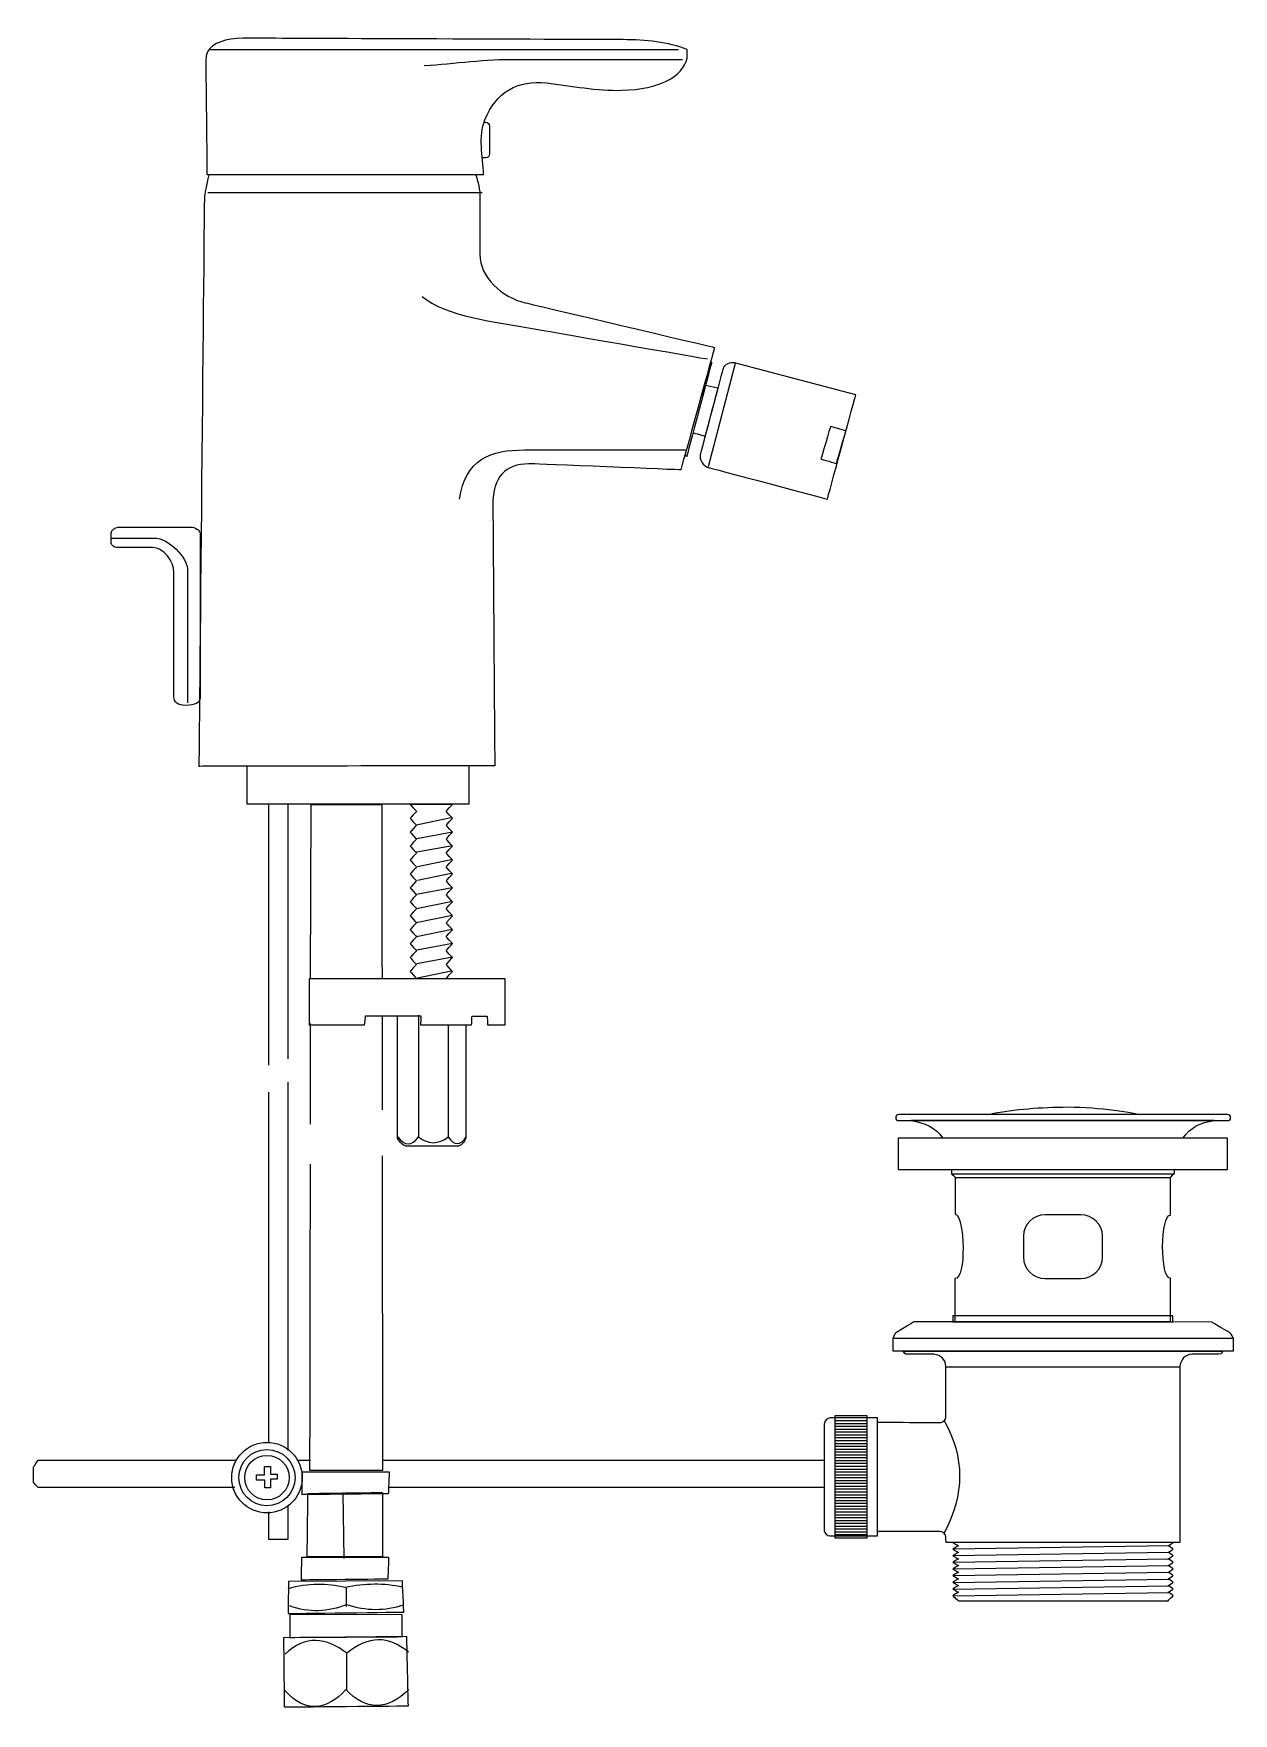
# Model space of a CAD drawing. Header units: millimetres. Extents: x -31 to 191, y -175 to 135.
import ezdxf

# ---------------------------------------------------------------- set-up
doc = ezdxf.new("R2010")
doc.units = ezdxf.units.MM
doc.layers.add('ceco.net 346', color=7, linetype='Continuous')

msp = doc.modelspace()

# ---------------------------------------------------------------- linework, layer by layer
at = {"layer": 'ceco.net 346'}
msp.add_lwpolyline([(8.7829, 0.0197), (8.7829, -6.9337), (49.7799, -6.9337), (49.7799, 0.1114)], dxfattribs=at)
for points in [[(128.9444, -74.4017), (189.703, -74.4017), (189.703, -68.5851), (128.9444, -68.5851), (128.9444, -74.4017)], [(139.0207, -102.5026), (179.5805, -102.5026), (179.5805, -101.4052), (139.0207, -101.4052), (139.0207, -102.5026)], [(117.2344, -142.3735), (123.1918, -142.3735), (123.1918, -119.8137), (117.2344, -119.8137), (117.2344, -142.3735)]]:
    msp.add_lwpolyline(points, close=True, dxfattribs=at)
for centre, major_axis, ratio in [((12.4845, -131.2451), (6.5056, 0), 0.99998463), ((12.4845, -131.2451), (5.1897, 0), 0.99998073), ((12.4845, -131.2452), (0, 4.0923), 1)]:
    msp.add_ellipse(centre, major_axis=major_axis, ratio=ratio, dxfattribs=at)
for points, knots in [([(52.4439, 109.2289), (52.4439, 109.2289), (1.4178, 109.2289), (1.4178, 109.2289), (1.4178, 109.2289), (1.4178, 109.2289), (1.1901, 130.2124), (1.1901, 130.2124), (1.1901, 130.2124), (1.1364, 135.2027), (8.9533, 134.3408), (15.31, 134.3185), (15.31, 134.3185), (15.31, 134.3185), (78.1786, 134.09), (78.1786, 134.09), (78.1786, 134.09), (82.3572, 134.0753), (86.4543, 133.636), (90.0211, 132.2651), (90.0211, 132.2651), (90.0211, 132.2651), (90.0211, 130.6686), (90.0211, 130.6686), (90.0211, 130.6686), (89.0339, 127.1709), (85.0218, 124.9456), (77.9509, 124.7387), (77.9509, 124.7387), (73.3205, 124.6034), (68.7124, 125.5556), (64.0587, 126.107), (64.0587, 126.107), (58.7624, 126.7347), (54.7235, 124.3783), (52.6716, 119.2646), (52.6716, 119.2646), (51.454, 116.2303), (52.292, 112.574), (52.4439, 109.2289)], [0, 0, 0, 0, 0.1, 0.1, 0.1, 0.10000001, 0.2, 0.2, 0.2, 0.20000001, 0.3, 0.3, 0.3, 0.30000001, 0.4, 0.4, 0.4, 0.40000001, 0.5, 0.5, 0.5, 0.50000001, 0.6, 0.6, 0.6, 0.60000001, 0.7, 0.7, 0.7, 0.70000001, 0.8, 0.8, 0.8, 0.80000001, 0.9, 0.9, 0.9, 0.90000001, 1, 1, 1, 1]), ([(41.5119, 129.3003), (47.1295, 129.6802), (52.9749, 130.5164), (58.3651, 130.4405), (58.3651, 130.4405), (58.3651, 130.4405), (89.1109, 130.4405), (89.1109, 130.4405)], [0, 0, 0, 0, 0.5, 0.5, 0.5, 0.50000001, 1, 1, 1, 1]), ([(52.5179, 118.8336), (52.5179, 118.8336), (52.8604, 118.8336), (52.8604, 118.8336), (52.8604, 118.8336), (53.2464, 118.8336), (53.5618, 118.5183), (53.5618, 118.1323), (53.5618, 118.1323), (53.5618, 118.1323), (53.5618, 112.9804), (53.5618, 112.9804), (53.5618, 112.9804), (53.5618, 112.5944), (53.2464, 112.279), (52.8604, 112.279), (52.8604, 112.279), (52.8604, 112.279), (52.2498, 112.279), (52.2498, 112.279)], [0, 0, 0, 0, 0.2, 0.2, 0.2, 0.20000001, 0.4, 0.4, 0.4, 0.40000001, 0.6, 0.6, 0.6, 0.60000001, 0.8, 0.8, 0.8, 0.80000001, 1, 1, 1, 1]), ([(50.9381, 109.2968), (51.4196, 107.9001), (51.8298, 106.3146), (51.7606, 105.006), (51.7606, 105.006), (51.7606, 105.006), (51.7606, 94.4778), (51.7606, 94.4778), (51.7606, 94.4778), (51.7606, 90.2092), (55.8128, 86.5548), (60.1266, 85.5381), (60.1266, 85.5381), (60.1266, 85.5381), (95.0462, 77.3051), (95.0462, 77.3051), (95.0462, 77.3051), (95.0462, 77.3051), (88.8382, 54.696), (88.8382, 54.696), (88.8382, 54.696), (88.8382, 54.696), (61.5667, 55.809), (61.5667, 55.809), (61.5667, 55.809), (57.0754, 55.9922), (54.5075, 54.0902), (54.1589, 49.1943), (54.1589, 49.1943), (54.1589, 49.1943), (54.5102, 0.122), (54.5102, 0.122), (54.5102, 0.122), (54.5102, 0.122), (0, 0), (0, 0), (0, 0), (0, 0), (0.9986, 104.8077), (0.9986, 104.8077), (0.9986, 104.8077), (1.093, 105.7035), (1.3306, 107.2264), (1.8359, 109.1129)], [0, 0, 0, 0, 0.09090909, 0.09090909, 0.09090909, 0.0909091, 0.18181818, 0.18181818, 0.18181818, 0.18181819, 0.27272727, 0.27272727, 0.27272727, 0.27272728, 0.36363636, 0.36363636, 0.36363636, 0.36363637, 0.45454545, 0.45454545, 0.45454545, 0.45454546, 0.54545455, 0.54545455, 0.54545455, 0.54545456, 0.63636364, 0.63636364, 0.63636364, 0.63636365, 0.72727273, 0.72727273, 0.72727273, 0.72727274, 0.81818182, 0.81818182, 0.81818182, 0.81818183, 0.90909091, 0.90909091, 0.90909091, 0.90909092, 1, 1, 1, 1]), ([(41.1335, 86.7119), (45.7076, 82.9321), (54.3175, 82.0355), (61.7812, 80.7344), (61.7812, 80.7344), (61.7812, 80.7344), (93.7235, 75.1651), (93.7235, 75.1651)], [0, 0, 0, 0, 0.5, 0.5, 0.5, 0.50000001, 1, 1, 1, 1]), ([(94.311, 74.6275), (94.3913, 74.5961), (94.5117, 74.549), (94.5117, 74.549), (94.5117, 74.549), (94.5117, 74.549), (89.9047, 57.095), (89.9047, 57.095), (89.9047, 57.095), (89.9047, 57.095), (89.6911, 57.3501), (89.5976, 57.4617)], [0.111137107, 0.111137107, 0.111137107, 0.111137107, 0.333333333, 0.333333333, 0.333333333, 0.333333343, 0.666666667, 0.666666667, 0.666666667, 0.666666677, 0.927082933, 0.927082933, 0.927082933, 0.927082933]), ([(98.7517, 74.435), (98.7517, 74.435), (121.0867, 68.523), (121.0867, 68.523), (121.0867, 68.523), (121.0867, 68.523), (115.8667, 49.322), (115.8667, 49.322), (115.8667, 49.322), (115.8667, 49.322), (93.8747, 55.157), (93.8747, 55.157), (93.8747, 55.157), (92.9717, 55.397), (92.1807, 56.652), (92.4197, 57.556), (92.4197, 57.556), (92.4197, 57.556), (96.6127, 73.407), (96.6127, 73.407), (96.6127, 73.407), (96.8147, 74.172), (97.9877, 74.636), (98.7517, 74.435)], [0, 0, 0, 0, 0.16666667, 0.16666667, 0.16666667, 0.16666668, 0.33333333, 0.33333333, 0.33333333, 0.33333334, 0.5, 0.5, 0.5, 0.50000001, 0.66666667, 0.66666667, 0.66666667, 0.66666668, 0.83333333, 0.83333333, 0.83333333, 0.83333334, 1, 1, 1, 1]), ([(92.882, 68.3748), (93.1954, 69.5077), (93.3969, 70.3256), (93.3969, 70.3256), (93.3969, 70.3256), (95.6679, 69.8354), (95.6679, 69.8354), (95.6679, 69.8354), (95.6679, 69.8354), (93.3077, 60.885), (93.3077, 60.885), (93.3077, 60.885), (93.3077, 60.885), (91.4796, 61.3942), (91.0696, 61.5085)], [0.923913704, 0.923913704, 0.923913704, 0.923913704, 1, 1, 1, 1.25, 1.25, 1.25, 1.25000001, 1.5, 1.5, 1.5, 1.50000001, 1.721966985, 1.721966985, 1.721966985, 1.721966985]), ([(116.4237, 62.705), (116.4237, 62.705), (119.2877, 61.897), (119.2877, 61.897), (119.2877, 61.897), (119.2877, 61.897), (117.5477, 55.849), (117.5477, 55.849), (117.5477, 55.849), (117.5477, 55.849), (114.6817, 56.719), (114.6817, 56.719), (114.6817, 56.719), (114.6817, 56.719), (116.4237, 62.705), (116.4237, 62.705)], [0, 0, 0, 0, 0.25, 0.25, 0.25, 0.25000001, 0.5, 0.5, 0.5, 0.50000001, 0.75, 0.75, 0.75, 0.75000001, 1, 1, 1, 1]), ([(47.9733, 49.274), (49.1811, 56.7918), (53.8103, 58.3878), (59.9899, 58.3878), (59.9899, 58.3878), (59.9899, 58.3878), (89.6975, 58.3878), (89.6975, 58.3878)], [0, 0, 0, 0, 0.5, 0.5, 0.5, 0.50000001, 1, 1, 1, 1]), ([(0.1658, 12.658), (0.1658, 12.658), (0.1658, 42.9228), (0.1658, 42.9228), (0.1658, 42.9228), (0.1658, 43.6211), (-0.8488, 44.1306), (-1.5464, 44.1306), (-1.5464, 44.1306), (-1.5464, 44.1306), (-14.9431, 44.1306), (-14.9431, 44.1306), (-14.9431, 44.1306), (-15.5147, 44.1306), (-16.2522, 43.5924), (-16.2522, 43.0207), (-16.2522, 43.0207), (-16.2522, 43.0207), (-16.2522, 41.2025), (-16.2522, 41.2025), (-16.2522, 41.2025), (-16.2522, 40.7733), (-15.6744, 40.3982), (-15.2449, 40.3982), (-15.2449, 40.3982), (-15.2449, 40.3982), (-8.5972, 40.3982), (-8.5972, 40.3982), (-8.5972, 40.3982), (-6.5707, 40.3982), (-4.669, 37.7838), (-4.669, 35.7578), (-4.669, 35.7578), (-4.669, 35.7578), (-4.669, 12.8593), (-4.669, 12.8593), (-4.669, 12.8593), (-4.669, 11.9463), (-4.0595, 11.1747), (-2.453, 11.2457), (-2.453, 11.2457), (-0.8464, 11.3166), (0.1658, 11.6664), (0.1658, 12.658)], [0, 0, 0, 0, 0.09090909, 0.09090909, 0.09090909, 0.0909091, 0.18181818, 0.18181818, 0.18181818, 0.18181819, 0.27272727, 0.27272727, 0.27272727, 0.27272728, 0.36363636, 0.36363636, 0.36363636, 0.36363637, 0.45454545, 0.45454545, 0.45454545, 0.45454546, 0.54545455, 0.54545455, 0.54545455, 0.54545456, 0.63636364, 0.63636364, 0.63636364, 0.63636365, 0.72727273, 0.72727273, 0.72727273, 0.72727274, 0.81818182, 0.81818182, 0.81818182, 0.81818183, 0.90909091, 0.90909091, 0.90909091, 0.90909092, 1, 1, 1, 1]), ([(-16.2522, 42.1131), (-16.2522, 42.1131), (-8.2944, 42.1131), (-8.2944, 42.1131), (-8.2944, 42.1131), (-5.7282, 42.1131), (-2.1508, 38.6259), (-2.1508, 36.0607), (-2.1508, 36.0607), (-2.1508, 36.0607), (-2.1508, 11.745), (-2.1508, 11.745)], [0, 0, 0, 0, 0.33333333, 0.33333333, 0.33333333, 0.33333334, 0.66666667, 0.66666667, 0.66666667, 0.66666668, 1, 1, 1, 1]), ([(20.5429, -39.066), (20.5429, -39.066), (20.6127, -7.0142), (20.6127, -7.0142), (20.6127, -7.0142), (20.6127, -7.0142), (33.6712, -7.0573), (33.6712, -7.0573), (33.6712, -7.0573), (33.6712, -7.0573), (33.7098, -39.2704), (33.7098, -39.2704)], [0, 0, 0, 0, 0.33333333, 0.33333333, 0.33333333, 0.33333334, 0.66666667, 0.66666667, 0.66666667, 0.66666668, 1, 1, 1, 1]), ([(46.6917, -27.5691), (46.6917, -27.5691), (45.5207, -28.8654), (45.5207, -28.8654), (45.5207, -28.8654), (45.5207, -28.8654), (46.6917, -30.1497), (46.6917, -30.1497), (46.6917, -30.1497), (46.6917, -30.1497), (45.5207, -31.433), (45.5207, -31.433), (45.5207, -31.433), (45.5207, -31.433), (46.6917, -32.7173), (46.6917, -32.7173), (46.6917, -32.7173), (46.6917, -32.7173), (45.5207, -34.0006), (45.5207, -34.0006), (45.5207, -34.0006), (45.5207, -34.0006), (46.6917, -35.2849), (46.6917, -35.2849), (46.6917, -35.2849), (46.6917, -35.2849), (45.5207, -36.5682), (45.5207, -36.5682), (45.5207, -36.5682), (45.5207, -36.5682), (46.6917, -37.8525), (46.6917, -37.8525), (46.6917, -37.8525), (46.6917, -37.8525), (45.5207, -39.1358), (45.5207, -39.1358), (45.5207, -39.1358), (45.5207, -39.1358), (40.0567, -39.1358), (40.0567, -39.1358), (40.0567, -39.1358), (40.0567, -39.1358), (38.8857, -37.8525), (38.8857, -37.8525), (38.8857, -37.8525), (38.8857, -37.8525), (40.0567, -36.5682), (40.0567, -36.5682), (40.0567, -36.5682), (40.0567, -36.5682), (38.8857, -35.2849), (38.8857, -35.2849), (38.8857, -35.2849), (38.8857, -35.2849), (40.0567, -34.0006), (40.0567, -34.0006), (40.0567, -34.0006), (40.0567, -34.0006), (38.8857, -32.7173), (38.8857, -32.7173), (38.8857, -32.7173), (38.8857, -32.7173), (40.0567, -31.433), (40.0567, -31.433), (40.0567, -31.433), (40.0567, -31.433), (38.8857, -30.1497), (38.8857, -30.1497), (38.8857, -30.1497), (38.8857, -30.1497), (40.0567, -28.8654), (40.0567, -28.8654), (40.0567, -28.8654), (40.0567, -28.8654), (38.8857, -27.5691), (38.8857, -27.5691), (38.8857, -27.5691), (38.8857, -27.5691), (40.0567, -26.2718), (40.0567, -26.2718), (40.0567, -26.2718), (40.0567, -26.2718), (38.8857, -24.9875), (38.8857, -24.9875), (38.8857, -24.9875), (38.8857, -24.9875), (40.0567, -23.7032), (40.0567, -23.7032), (40.0567, -23.7032), (40.0567, -23.7032), (38.8857, -22.4199), (38.8857, -22.4199), (38.8857, -22.4199), (38.8857, -22.4199), (40.0567, -21.1356), (40.0567, -21.1356), (40.0567, -21.1356), (40.0567, -21.1356), (38.8857, -19.8523), (38.8857, -19.8523), (38.8857, -19.8523), (38.8857, -19.8523), (40.0567, -18.568), (40.0567, -18.568), (40.0567, -18.568), (40.0567, -18.568), (38.8857, -17.2847), (38.8857, -17.2847), (38.8857, -17.2847), (38.8857, -17.2847), (40.0567, -16.0004), (40.0567, -16.0004), (40.0567, -16.0004), (40.0567, -16.0004), (38.8857, -14.717), (38.8857, -14.717), (38.8857, -14.717), (38.8857, -14.717), (40.0567, -13.4327), (40.0567, -13.4327), (40.0567, -13.4327), (40.0567, -13.4327), (38.8857, -12.1494), (38.8857, -12.1494), (38.8857, -12.1494), (38.8857, -12.1494), (40.0567, -10.8651), (40.0567, -10.8651), (40.0567, -10.8651), (40.0567, -10.8651), (38.8857, -9.5818), (38.8857, -9.5818), (38.8857, -9.5818), (38.8857, -9.5818), (40.0567, -8.2975), (40.0567, -8.2975), (40.0567, -8.2975), (40.0567, -8.2975), (38.8857, -7.0142), (38.8857, -7.0142), (38.8857, -7.0142), (38.8857, -7.0142), (46.6917, -7.0142), (46.6917, -7.0142), (46.6917, -7.0142), (46.6917, -7.0142), (45.5207, -8.2975), (45.5207, -8.2975), (45.5207, -8.2975), (45.5207, -8.2975), (46.6917, -9.5818), (46.6917, -9.5818), (46.6917, -9.5818), (46.6917, -9.5818), (45.5207, -10.8651), (45.5207, -10.8651), (45.5207, -10.8651), (45.5207, -10.8651), (46.6917, -12.1494), (46.6917, -12.1494), (46.6917, -12.1494), (46.6917, -12.1494), (45.5207, -13.4327), (45.5207, -13.4327), (45.5207, -13.4327), (45.5207, -13.4327), (46.6917, -14.717), (46.6917, -14.717), (46.6917, -14.717), (46.6917, -14.717), (45.5207, -16.0004), (45.5207, -16.0004), (45.5207, -16.0004), (45.5207, -16.0004), (46.6917, -17.2847), (46.6917, -17.2847), (46.6917, -17.2847), (46.6917, -17.2847), (45.5207, -18.568), (45.5207, -18.568), (45.5207, -18.568), (45.5207, -18.568), (46.6917, -19.8523), (46.6917, -19.8523), (46.6917, -19.8523), (46.6917, -19.8523), (45.5207, -21.1356), (45.5207, -21.1356), (45.5207, -21.1356), (45.5207, -21.1356), (46.6917, -22.4199), (46.6917, -22.4199), (46.6917, -22.4199), (46.6917, -22.4199), (45.5207, -23.7032), (45.5207, -23.7032), (45.5207, -23.7032), (45.5207, -23.7032), (46.6917, -24.9875), (46.6917, -24.9875), (46.6917, -24.9875), (46.6917, -24.9875), (45.5207, -26.2718), (45.5207, -26.2718), (45.5207, -26.2718), (45.5207, -26.2718), (46.6917, -27.5691), (46.6917, -27.5691)], [0, 0, 0, 0, 0.01923077, 0.01923077, 0.01923077, 0.01923078, 0.03846154, 0.03846154, 0.03846154, 0.03846155, 0.05769231, 0.05769231, 0.05769231, 0.05769232, 0.07692308, 0.07692308, 0.07692308, 0.07692309, 0.09615385, 0.09615385, 0.09615385, 0.09615386, 0.11538462, 0.11538462, 0.11538462, 0.11538463, 0.13461538, 0.13461538, 0.13461538, 0.13461539, 0.15384615, 0.15384615, 0.15384615, 0.15384616, 0.17307692, 0.17307692, 0.17307692, 0.17307693, 0.19230769, 0.19230769, 0.19230769, 0.1923077, 0.21153846, 0.21153846, 0.21153846, 0.21153847, 0.23076923, 0.23076923, 0.23076923, 0.23076924, 0.25, 0.25, 0.25, 0.25000001, 0.26923077, 0.26923077, 0.26923077, 0.26923078, 0.28846154, 0.28846154, 0.28846154, 0.28846155, 0.30769231, 0.30769231, 0.30769231, 0.30769232, 0.32692308, 0.32692308, 0.32692308, 0.32692309, 0.34615385, 0.34615385, 0.34615385, 0.34615386, 0.36538462, 0.36538462, 0.36538462, 0.36538463, 0.38461538, 0.38461538, 0.38461538, 0.38461539, 0.40384615, 0.40384615, 0.40384615, 0.40384616, 0.42307692, 0.42307692, 0.42307692, 0.42307693, 0.44230769, 0.44230769, 0.44230769, 0.4423077, 0.46153846, 0.46153846, 0.46153846, 0.46153847, 0.48076923, 0.48076923, 0.48076923, 0.48076924, 0.5, 0.5, 0.5, 0.50000001, 0.51923077, 0.51923077, 0.51923077, 0.51923078, 0.53846154, 0.53846154, 0.53846154, 0.53846155, 0.55769231, 0.55769231, 0.55769231, 0.55769232, 0.57692308, 0.57692308, 0.57692308, 0.57692309, 0.59615385, 0.59615385, 0.59615385, 0.59615386, 0.61538462, 0.61538462, 0.61538462, 0.61538463, 0.63461538, 0.63461538, 0.63461538, 0.63461539, 0.65384615, 0.65384615, 0.65384615, 0.65384616, 0.67307692, 0.67307692, 0.67307692, 0.67307693, 0.69230769, 0.69230769, 0.69230769, 0.6923077, 0.71153846, 0.71153846, 0.71153846, 0.71153847, 0.73076923, 0.73076923, 0.73076923, 0.73076924, 0.75, 0.75, 0.75, 0.75000001, 0.76923077, 0.76923077, 0.76923077, 0.76923078, 0.78846154, 0.78846154, 0.78846154, 0.78846155, 0.80769231, 0.80769231, 0.80769231, 0.80769232, 0.82692308, 0.82692308, 0.82692308, 0.82692309, 0.84615385, 0.84615385, 0.84615385, 0.84615386, 0.86538462, 0.86538462, 0.86538462, 0.86538463, 0.88461538, 0.88461538, 0.88461538, 0.88461539, 0.90384615, 0.90384615, 0.90384615, 0.90384616, 0.92307692, 0.92307692, 0.92307692, 0.92307693, 0.94230769, 0.94230769, 0.94230769, 0.9423077, 0.96153846, 0.96153846, 0.96153846, 0.96153847, 0.98076923, 0.98076923, 0.98076923, 0.98076924, 1, 1, 1, 1]), ([(20.2722, -39.2233), (20.2722, -39.2233), (56.4067, -39.2233), (56.4067, -39.2233), (56.4067, -39.2233), (56.4067, -39.2233), (56.4067, -47.6682), (56.4067, -47.6682), (56.4067, -47.6682), (56.4067, -47.6682), (53.1586, -47.6682), (53.1586, -47.6682), (53.1586, -47.6682), (53.1586, -47.6682), (53.1179, -46.1254), (53.1179, -46.1254), (53.1179, -46.1254), (53.1179, -46.1254), (50.3166, -46.1254), (50.3166, -46.1254), (50.3166, -46.1254), (50.3166, -46.1254), (50.2354, -47.6682), (50.2354, -47.6682), (50.2354, -47.6682), (50.2354, -47.6682), (40.8161, -47.6682), (40.8161, -47.6682), (40.8161, -47.6682), (40.8161, -47.6682), (40.8973, -46.0442), (40.8973, -46.0442), (40.8973, -46.0442), (40.8973, -46.0442), (30.6659, -46.0442), (30.6659, -46.0442), (30.6659, -46.0442), (30.6659, -46.0442), (30.5035, -47.6682), (30.5035, -47.6682), (30.5035, -47.6682), (30.5035, -47.6682), (20.2722, -47.6682), (20.2722, -47.6682), (20.2722, -47.6682), (20.2722, -47.6682), (20.2722, -39.2233), (20.2722, -39.2233)], [0, 0, 0, 0, 0.08333333, 0.08333333, 0.08333333, 0.08333334, 0.16666667, 0.16666667, 0.16666667, 0.16666668, 0.25, 0.25, 0.25, 0.25000001, 0.33333333, 0.33333333, 0.33333333, 0.33333334, 0.41666667, 0.41666667, 0.41666667, 0.41666668, 0.5, 0.5, 0.5, 0.50000001, 0.58333333, 0.58333333, 0.58333333, 0.58333334, 0.66666667, 0.66666667, 0.66666667, 0.66666668, 0.75, 0.75, 0.75, 0.75000001, 0.83333333, 0.83333333, 0.83333333, 0.83333334, 0.91666667, 0.91666667, 0.91666667, 0.91666668, 1, 1, 1, 1]), ([(49.1769, -47.6199), (49.1769, -47.6199), (49.1769, -68.6106), (49.1769, -68.6106), (49.1769, -68.6106), (48.9016, -69.2972), (48.292, -70.1145), (47.5548, -70.1145), (47.5548, -70.1145), (47.5548, -70.1145), (38.4202, -70.1145), (38.4202, -70.1145), (38.4202, -70.1145), (37.6305, -70.1145), (36.9643, -69.3504), (36.5889, -68.6106), (36.5889, -68.6106), (36.5889, -68.6106), (36.5889, -45.9947), (36.5889, -45.9947)], [0, 0, 0, 0, 0.2, 0.2, 0.2, 0.20000001, 0.4, 0.4, 0.4, 0.40000001, 0.6, 0.6, 0.6, 0.60000001, 0.8, 0.8, 0.8, 0.80000001, 1, 1, 1, 1]), ([(129.0232, -64.2625), (129.0232, -64.2625), (189.703, -64.2625), (189.703, -64.2625), (189.703, -64.2625), (190.0062, -64.2625), (190.2532, -64.5095), (190.2532, -64.8127), (190.2532, -64.8127), (190.2532, -64.8127), (190.2532, -64.8127), (190.2532, -64.8127), (190.2532, -64.8127), (190.2532, -65.1158), (190.0062, -65.3628), (189.703, -65.3628), (189.703, -65.3628), (189.703, -65.3628), (129.0232, -65.3628), (129.0232, -65.3628), (129.0232, -65.3628), (128.72, -65.3628), (128.473, -65.1158), (128.473, -64.8127), (128.473, -64.8127), (128.473, -64.8127), (128.473, -64.8127), (128.473, -64.8127), (128.473, -64.8127), (128.473, -64.5095), (128.72, -64.2625), (129.0232, -64.2625)], [0, 0, 0, 0, 0.125, 0.125, 0.125, 0.12500001, 0.25, 0.25, 0.25, 0.25000001, 0.375, 0.375, 0.375, 0.37500001, 0.5, 0.5, 0.5, 0.50000001, 0.625, 0.625, 0.625, 0.62500001, 0.75, 0.75, 0.75, 0.75000001, 0.875, 0.875, 0.875, 0.87500001, 1, 1, 1, 1]), ([(173.5179, -64.2615), (171.8349, -63.8048), (164.7231, -62.7124), (159.3139, -62.86), (159.3139, -62.86), (154.2915, -62.9348), (149.6048, -63.3797), (145.2369, -64.2605), (145.2369, -64.2605), (145.2369, -64.2605), (173.5179, -64.2615), (173.5179, -64.2615)], [0, 0, 0, 0, 0.33333333, 0.33333333, 0.33333333, 0.33333334, 0.66666667, 0.66666667, 0.66666667, 0.66666668, 1, 1, 1, 1]), ([(181.4584, -68.6323), (182.7566, -66.6216), (184.7663, -65.6807), (187.1914, -65.3628), (187.1914, -65.3628), (187.1914, -65.3628), (131.2996, -65.3628), (131.2996, -65.3628), (131.2996, -65.3628), (133.8398, -65.7221), (135.8417, -66.7181), (137.129, -68.528)], [0, 0, 0, 0, 0.33333333, 0.33333333, 0.33333333, 0.33333334, 0.66666667, 0.66666667, 0.66666667, 0.66666668, 1, 1, 1, 1]), ([(36.6432, -68.39), (37.9032, -70.0945), (39.1635, -70.0945), (40.4246, -68.39), (40.4246, -68.39), (42.251, -69.7938), (44.0779, -69.7938), (45.9051, -68.39), (45.9051, -68.39), (47.0223, -70.0276), (48.1394, -70.0276), (49.2566, -68.39)], [0, 0, 0, 0, 0.33333333, 0.33333333, 0.33333333, 0.33333334, 0.66666667, 0.66666667, 0.66666667, 0.66666668, 1, 1, 1, 1]), ([(33.7371, -71.8717), (33.7371, -71.8717), (33.8027, -129.9552), (33.8027, -129.9552), (33.8027, -129.9552), (33.8027, -129.9552), (20.4158, -129.9063), (20.4158, -129.9063), (20.4158, -129.9063), (20.4158, -129.9063), (20.5066, -73.4046), (20.5066, -73.4046)], [0, 0, 0, 0, 0.33333333, 0.33333333, 0.33333333, 0.33333334, 0.66666667, 0.66666667, 0.66666667, 0.66666668, 1, 1, 1, 1]), ([(138.7569, -74.323), (138.7569, -74.323), (138.7569, -75.192), (138.7569, -75.192), (138.7569, -75.192), (138.7569, -75.192), (139.4636, -75.816), (139.4636, -75.816), (139.4636, -75.816), (139.4636, -75.816), (139.4636, -82.6542), (139.4636, -82.6542), (139.4636, -82.6542), (141.243, -82.916), (141.5294, -94.7333), (139.3848, -94.5237), (139.3848, -94.5237), (139.3848, -94.5237), (139.3848, -102.4642), (139.3848, -102.4642), (139.3848, -102.4642), (139.3848, -102.4642), (179.1839, -102.4642), (179.1839, -102.4642), (179.1839, -102.4642), (179.1839, -102.4642), (179.1839, -94.4449), (179.1839, -94.4449), (179.1839, -94.4449), (177.1427, -94.7333), (177.3001, -82.4446), (179.1839, -82.8117), (179.1839, -82.8117), (179.1839, -82.8117), (179.1839, -75.8948), (179.1839, -75.8948), (179.1839, -75.8948), (179.1839, -75.8948), (179.8906, -75.0306), (179.8906, -75.0306), (179.8906, -75.0306), (179.8906, -75.0306), (179.8906, -74.4017), (179.8906, -74.4017)], [0, 0, 0, 0, 0.09090909, 0.09090909, 0.09090909, 0.0909091, 0.18181818, 0.18181818, 0.18181818, 0.18181819, 0.27272727, 0.27272727, 0.27272727, 0.27272728, 0.36363636, 0.36363636, 0.36363636, 0.36363637, 0.45454545, 0.45454545, 0.45454545, 0.45454546, 0.54545455, 0.54545455, 0.54545455, 0.54545456, 0.63636364, 0.63636364, 0.63636364, 0.63636365, 0.72727273, 0.72727273, 0.72727273, 0.72727274, 0.81818182, 0.81818182, 0.81818182, 0.81818183, 0.90909091, 0.90909091, 0.90909091, 0.90909092, 1, 1, 1, 1]), ([(156.0265, -82.733), (156.0265, -82.733), (162.6209, -82.733), (162.6209, -82.733), (162.6209, -82.733), (164.8237, -82.733), (166.6245, -84.5144), (166.6245, -86.6934), (166.6245, -86.6934), (166.6245, -86.6934), (166.6245, -90.5633), (166.6245, -90.5633), (166.6245, -90.5633), (166.6245, -92.7423), (164.8237, -94.5237), (162.6209, -94.5237), (162.6209, -94.5237), (162.6209, -94.5237), (156.0265, -94.5237), (156.0265, -94.5237), (156.0265, -94.5237), (153.8238, -94.5237), (152.0229, -92.7423), (152.0229, -90.5633), (152.0229, -90.5633), (152.0229, -90.5633), (152.0229, -86.6934), (152.0229, -86.6934), (152.0229, -86.6934), (152.0229, -84.5144), (153.8238, -82.733), (156.0265, -82.733)], [0, 0, 0, 0, 0.125, 0.125, 0.125, 0.12500001, 0.25, 0.25, 0.25, 0.25000001, 0.375, 0.375, 0.375, 0.37500001, 0.5, 0.5, 0.5, 0.50000001, 0.625, 0.625, 0.625, 0.62500001, 0.75, 0.75, 0.75, 0.75000001, 0.875, 0.875, 0.875, 0.87500001, 1, 1, 1, 1]), ([(159.4103, -102.5026), (159.4103, -102.5026), (186.8154, -102.5754), (186.8154, -102.5754), (186.8154, -102.5754), (186.8154, -102.5754), (190.2503, -104.6245), (190.2503, -104.6245), (190.2503, -104.6245), (190.2503, -104.6245), (190.7611, -105.5024), (190.7611, -105.5024), (190.7611, -105.5024), (190.7611, -105.5024), (190.7611, -107.8438), (190.7611, -107.8438), (190.7611, -107.8438), (190.7611, -107.8438), (127.913, -107.8498), (127.913, -107.8498), (127.913, -107.8498), (127.913, -107.8498), (127.913, -105.5762), (127.913, -105.5762), (127.913, -105.5762), (127.913, -105.5762), (128.2781, -104.6983), (128.2781, -104.6983), (128.2781, -104.6983), (128.2781, -104.6983), (131.7858, -102.5026), (131.7858, -102.5026), (131.7858, -102.5026), (131.7858, -102.5026), (159.4103, -102.5026), (159.4103, -102.5026)], [0, 0, 0, 0, 0.11111111, 0.11111111, 0.11111111, 0.11111112, 0.22222222, 0.22222222, 0.22222222, 0.22222223, 0.33333333, 0.33333333, 0.33333333, 0.33333334, 0.44444444, 0.44444444, 0.44444444, 0.44444445, 0.55555556, 0.55555556, 0.55555556, 0.55555557, 0.66666667, 0.66666667, 0.66666667, 0.66666668, 0.77777778, 0.77777778, 0.77777778, 0.77777779, 0.88888889, 0.88888889, 0.88888889, 0.8888889, 1, 1, 1, 1]), ([(188.7129, -107.8862), (188.7129, -107.8862), (129.906, -107.8862), (129.906, -107.8862), (129.906, -107.8862), (129.906, -107.8862), (129.906, -107.771), (129.906, -107.771), (129.906, -107.771), (129.8489, -107.9629), (130.0782, -108.4413), (130.3361, -108.4609), (130.3361, -108.4609), (130.3361, -108.4609), (135.4746, -108.4609), (135.4746, -108.4609), (135.4746, -108.4609), (136.9194, -108.6716), (137.6753, -109.4569), (137.7422, -110.8171), (137.7422, -110.8171), (137.7422, -110.8171), (137.7422, -120.0814), (137.7422, -120.0814), (137.7422, -120.0814), (137.7422, -120.54), (137.2324, -121.0646), (136.7727, -121.0626), (136.7727, -121.0626), (136.7727, -121.0626), (125.1306, -121.0252), (125.1306, -121.0252), (125.1306, -121.0252), (125.1306, -121.0252), (125.1306, -141.1964), (125.1306, -141.1964), (125.1306, -141.1964), (125.1306, -141.1964), (136.5543, -141.1974), (136.5543, -141.1974), (136.5543, -141.1974), (137.1694, -141.1974), (137.6989, -141.5035), (137.7215, -142.1471), (137.7215, -142.1471), (137.7215, -142.1471), (137.7579, -143.2061), (137.7579, -143.2061), (137.7579, -143.2061), (137.7579, -143.2061), (180.8866, -143.2061), (180.8866, -143.2061), (180.8866, -143.2061), (180.8866, -143.2061), (180.8866, -110.7846), (180.8866, -110.7846), (180.8866, -110.7846), (181.0234, -109.3979), (181.7714, -108.6214), (183.1305, -108.458), (183.1305, -108.458), (183.1305, -108.458), (188.0269, -108.458), (188.0269, -108.458), (188.0269, -108.458), (188.6736, -108.4688), (188.7001, -108.1972), (188.7129, -107.8862)], [0, 0, 0, 0, 0.05882353, 0.05882353, 0.05882353, 0.05882354, 0.11764706, 0.11764706, 0.11764706, 0.11764707, 0.17647059, 0.17647059, 0.17647059, 0.1764706, 0.23529412, 0.23529412, 0.23529412, 0.23529413, 0.29411765, 0.29411765, 0.29411765, 0.29411766, 0.35294118, 0.35294118, 0.35294118, 0.35294119, 0.41176471, 0.41176471, 0.41176471, 0.41176472, 0.47058824, 0.47058824, 0.47058824, 0.47058825, 0.52941176, 0.52941176, 0.52941176, 0.52941177, 0.58823529, 0.58823529, 0.58823529, 0.5882353, 0.64705882, 0.64705882, 0.64705882, 0.64705883, 0.70588235, 0.70588235, 0.70588235, 0.70588236, 0.76470588, 0.76470588, 0.76470588, 0.76470589, 0.82352941, 0.82352941, 0.82352941, 0.82352942, 0.88235294, 0.88235294, 0.88235294, 0.88235295, 0.94117647, 0.94117647, 0.94117647, 0.94117648, 1, 1, 1, 1]), ([(115.2896, -121.3559), (115.2896, -120.8304), (115.8585, -120.2202), (116.3841, -120.2202), (116.3841, -120.2202), (116.3841, -120.2202), (125.1365, -120.2202), (125.1365, -120.2202), (125.1365, -120.2202), (125.1365, -120.2202), (125.1365, -142.0084), (125.1365, -142.0084), (125.1365, -142.0084), (125.1365, -142.0084), (116.3427, -142.0084), (116.3427, -142.0084), (116.3427, -142.0084), (115.8654, -142.0084), (115.2896, -141.5114), (115.2896, -141.034), (115.2896, -141.034), (115.2896, -141.034), (115.2896, -121.3559), (115.2896, -121.3559)], [0, 0, 0, 0, 0.16666667, 0.16666667, 0.16666667, 0.16666668, 0.33333333, 0.33333333, 0.33333333, 0.33333334, 0.5, 0.5, 0.5, 0.50000001, 0.66666667, 0.66666667, 0.66666667, 0.66666668, 0.83333333, 0.83333333, 0.83333333, 0.83333334, 1, 1, 1, 1]), ([(6.5777, -133.0787), (6.5777, -133.0787), (-29.6912, -133.0787), (-29.6912, -133.0787), (-29.6912, -133.0787), (-29.6912, -133.0787), (-30.5595, -132.1752), (-30.5595, -132.1752), (-30.5595, -132.1752), (-30.5595, -132.1752), (-30.5595, -129.2758), (-30.5595, -129.2758), (-30.5595, -129.2758), (-30.5595, -129.2758), (-29.6912, -128.0145), (-29.6912, -128.0145), (-29.6912, -128.0145), (-29.6912, -128.0145), (6.7054, -128.0145), (6.7054, -128.0145)], [0, 0, 0, 0, 0.2, 0.2, 0.2, 0.20000001, 0.4, 0.4, 0.4, 0.40000001, 0.6, 0.6, 0.6, 0.60000001, 0.8, 0.8, 0.8, 0.80000001, 1, 1, 1, 1]), ([(13.1109, -129.2118), (13.1109, -129.2118), (12.0239, -129.2118), (12.0239, -129.2118), (12.0239, -129.2118), (12.0239, -129.2118), (12.0239, -130.7585), (12.0239, -130.7585), (12.0239, -130.7585), (12.0239, -130.7585), (10.5363, -130.7585), (10.5363, -130.7585), (10.5363, -130.7585), (10.5363, -130.7585), (10.5363, -131.7043), (10.5363, -131.7043), (10.5363, -131.7043), (10.5363, -131.7043), (12.0903, -131.7043), (12.0903, -131.7043), (12.0903, -131.7043), (12.0903, -131.7043), (12.0903, -133.1358), (12.0903, -133.1358), (12.0903, -133.1358), (12.0903, -133.1358), (13.1109, -133.1358), (13.1109, -133.1358), (13.1109, -133.1358), (13.1109, -133.1358), (13.1109, -131.5414), (13.1109, -131.5414), (13.1109, -131.5414), (13.1109, -131.5414), (14.3417, -131.5414), (14.3417, -131.5414), (14.3417, -131.5414), (14.3417, -131.5414), (14.3417, -130.5867), (14.3417, -130.5867), (14.3417, -130.5867), (14.3417, -130.5867), (13.1109, -130.5867), (13.1109, -130.5867), (13.1109, -130.5867), (13.1109, -130.5867), (13.1109, -129.2118), (13.1109, -129.2118)], [0, 0, 0, 0, 0.08333333, 0.08333333, 0.08333333, 0.08333334, 0.16666667, 0.16666667, 0.16666667, 0.16666668, 0.25, 0.25, 0.25, 0.25000001, 0.33333333, 0.33333333, 0.33333333, 0.33333334, 0.41666667, 0.41666667, 0.41666667, 0.41666668, 0.5, 0.5, 0.5, 0.50000001, 0.58333333, 0.58333333, 0.58333333, 0.58333334, 0.66666667, 0.66666667, 0.66666667, 0.66666668, 0.75, 0.75, 0.75, 0.75000001, 0.83333333, 0.83333333, 0.83333333, 0.83333334, 0.91666667, 0.91666667, 0.91666667, 0.91666668, 1, 1, 1, 1]), ([(33.8626, -128.0145), (33.8626, -128.0145), (115.2518, -128.0145), (115.2518, -128.0145), (115.2518, -128.0145), (115.2518, -128.0145), (115.2518, -133.0787), (115.2518, -133.0787), (115.2518, -133.0787), (115.2518, -133.0787), (34.8874, -133.0787), (34.8874, -133.0787)], [0, 0, 0, 0, 0.33333333, 0.33333333, 0.33333333, 0.33333334, 0.66666667, 0.66666667, 0.66666667, 0.66666668, 1, 1, 1, 1]), ([(35.0267, -130.183), (35.0267, -130.183), (18.9904, -130.1875), (18.9904, -130.1875), (18.9904, -130.1875), (18.9904, -130.1875), (18.9841, -134.3909), (18.9841, -134.3909), (18.9841, -134.3909), (18.9841, -134.3909), (34.8709, -134.225), (34.8709, -134.225), (34.8709, -134.225), (34.8709, -134.225), (35.0267, -130.183), (35.0267, -130.183)], [0, 0, 0, 0, 0.25, 0.25, 0.25, 0.25000001, 0.5, 0.5, 0.5, 0.50000001, 0.75, 0.75, 0.75, 0.75000001, 1, 1, 1, 1]), ([(33.8609, -134.0494), (33.8609, -134.0494), (33.8598, -145.8089), (33.8598, -145.8089), (33.8598, -145.8089), (33.8598, -145.8089), (19.8386, -145.7905), (19.8386, -145.7905), (19.8386, -145.7905), (19.8386, -145.7905), (19.9947, -134.2239), (19.9947, -134.2239), (19.9947, -134.2239), (19.9947, -134.2239), (33.8609, -134.0494), (33.8609, -134.0494)], [0, 0, 0, 0, 0.25, 0.25, 0.25, 0.25000001, 0.5, 0.5, 0.5, 0.50000001, 0.75, 0.75, 0.75, 0.75000001, 1, 1, 1, 1]), ([(12.7517, -137.5376), (12.7517, -137.5376), (12.7517, -142.579), (12.7517, -142.579), (12.7517, -142.579), (12.7517, -142.579), (16.4137, -142.579), (16.4137, -142.579), (16.4137, -142.579), (16.4137, -142.579), (16.4137, -136.5128), (16.4137, -136.5128)], [0, 0, 0, 0, 0.33333333, 0.33333333, 0.33333333, 0.33333334, 0.66666667, 0.66666667, 0.66666667, 0.66666668, 1, 1, 1, 1]), ([(138.9842, -143.1914), (138.9842, -143.1914), (179.6573, -143.1914), (179.6573, -143.1914), (179.6573, -143.1914), (179.6573, -143.1914), (178.7568, -143.8045), (178.7568, -143.8045), (178.7568, -143.8045), (178.7568, -143.8045), (179.6573, -144.4177), (179.6573, -144.4177), (179.6573, -144.4177), (179.6573, -144.4177), (178.7568, -145.0309), (178.7568, -145.0309), (178.7568, -145.0309), (178.7568, -145.0309), (179.6573, -145.645), (179.6573, -145.645), (179.6573, -145.645), (179.6573, -145.645), (178.7568, -146.2581), (178.7568, -146.2581), (178.7568, -146.2581), (178.7568, -146.2581), (179.6573, -146.8713), (179.6573, -146.8713), (179.6573, -146.8713), (179.6573, -146.8713), (178.7568, -147.4845), (178.7568, -147.4845), (178.7568, -147.4845), (178.7568, -147.4845), (179.6573, -148.0986), (179.6573, -148.0986), (179.6573, -148.0986), (179.6573, -148.0986), (178.7568, -148.7118), (178.7568, -148.7118), (178.7568, -148.7118), (178.7568, -148.7118), (179.6573, -149.3249), (179.6573, -149.3249), (179.6573, -149.3249), (179.6573, -149.3249), (178.7568, -149.9381), (178.7568, -149.9381), (178.7568, -149.9381), (178.7568, -149.9381), (179.6573, -150.5522), (179.6573, -150.5522), (179.6573, -150.5522), (179.6573, -150.5522), (178.7568, -151.1654), (178.7568, -151.1654), (178.7568, -151.1654), (178.7568, -151.1654), (179.6573, -151.7785), (179.6573, -151.7785), (179.6573, -151.7785), (179.6573, -151.7785), (178.7568, -152.3917), (178.7568, -152.3917), (178.7568, -152.3917), (178.7568, -152.3917), (179.6573, -153.0058), (179.6573, -153.0058), (179.6573, -153.0058), (179.6573, -153.0058), (178.6997, -153.9634), (178.6997, -153.9634), (178.6997, -153.9634), (178.6997, -153.9634), (140.0551, -153.9634), (140.0551, -153.9634), (140.0551, -153.9634), (140.0551, -153.9634), (138.9842, -153.0058), (138.9842, -153.0058), (138.9842, -153.0058), (138.9842, -153.0058), (140.0541, -152.3917), (140.0541, -152.3917), (140.0541, -152.3917), (140.0541, -152.3917), (138.9842, -151.7785), (138.9842, -151.7785), (138.9842, -151.7785), (138.9842, -151.7785), (140.0541, -151.1654), (140.0541, -151.1654), (140.0541, -151.1654), (140.0541, -151.1654), (138.9842, -150.5522), (138.9842, -150.5522), (138.9842, -150.5522), (138.9842, -150.5522), (140.0541, -149.9381), (140.0541, -149.9381), (140.0541, -149.9381), (140.0541, -149.9381), (138.9842, -149.3249), (138.9842, -149.3249), (138.9842, -149.3249), (138.9842, -149.3249), (140.0541, -148.7118), (140.0541, -148.7118), (140.0541, -148.7118), (140.0541, -148.7118), (138.9842, -148.0986), (138.9842, -148.0986), (138.9842, -148.0986), (138.9842, -148.0986), (140.0541, -147.4845), (140.0541, -147.4845), (140.0541, -147.4845), (140.0541, -147.4845), (138.9842, -146.8713), (138.9842, -146.8713), (138.9842, -146.8713), (138.9842, -146.8713), (140.0541, -146.2581), (140.0541, -146.2581), (140.0541, -146.2581), (140.0541, -146.2581), (138.9842, -145.645), (138.9842, -145.645), (138.9842, -145.645), (138.9842, -145.645), (140.0541, -145.0309), (140.0541, -145.0309), (140.0541, -145.0309), (140.0541, -145.0309), (138.9842, -144.4177), (138.9842, -144.4177), (138.9842, -144.4177), (138.9842, -144.4177), (140.0541, -143.8045), (140.0541, -143.8045), (140.0541, -143.8045), (140.0541, -143.8045), (138.9842, -143.1914), (138.9842, -143.1914)], [0, 0, 0, 0, 0.02777778, 0.02777778, 0.02777778, 0.02777779, 0.05555556, 0.05555556, 0.05555556, 0.05555557, 0.08333333, 0.08333333, 0.08333333, 0.08333334, 0.11111111, 0.11111111, 0.11111111, 0.11111112, 0.13888889, 0.13888889, 0.13888889, 0.1388889, 0.16666667, 0.16666667, 0.16666667, 0.16666668, 0.19444444, 0.19444444, 0.19444444, 0.19444445, 0.22222222, 0.22222222, 0.22222222, 0.22222223, 0.25, 0.25, 0.25, 0.25000001, 0.27777778, 0.27777778, 0.27777778, 0.27777779, 0.30555556, 0.30555556, 0.30555556, 0.30555557, 0.33333333, 0.33333333, 0.33333333, 0.33333334, 0.36111111, 0.36111111, 0.36111111, 0.36111112, 0.38888889, 0.38888889, 0.38888889, 0.3888889, 0.41666667, 0.41666667, 0.41666667, 0.41666668, 0.44444444, 0.44444444, 0.44444444, 0.44444445, 0.47222222, 0.47222222, 0.47222222, 0.47222223, 0.5, 0.5, 0.5, 0.50000001, 0.52777778, 0.52777778, 0.52777778, 0.52777779, 0.55555556, 0.55555556, 0.55555556, 0.55555557, 0.58333333, 0.58333333, 0.58333333, 0.58333334, 0.61111111, 0.61111111, 0.61111111, 0.61111112, 0.63888889, 0.63888889, 0.63888889, 0.6388889, 0.66666667, 0.66666667, 0.66666667, 0.66666668, 0.69444444, 0.69444444, 0.69444444, 0.69444445, 0.72222222, 0.72222222, 0.72222222, 0.72222223, 0.75, 0.75, 0.75, 0.75000001, 0.77777778, 0.77777778, 0.77777778, 0.77777779, 0.80555556, 0.80555556, 0.80555556, 0.80555557, 0.83333333, 0.83333333, 0.83333333, 0.83333334, 0.86111111, 0.86111111, 0.86111111, 0.86111112, 0.88888889, 0.88888889, 0.88888889, 0.8888889, 0.91666667, 0.91666667, 0.91666667, 0.91666668, 0.94444444, 0.94444444, 0.94444444, 0.94444445, 0.97222222, 0.97222222, 0.97222222, 0.97222223, 1, 1, 1, 1]), ([(34.9276, -145.9389), (34.9276, -145.9389), (18.8913, -145.9433), (18.8913, -145.9433), (18.8913, -145.9433), (18.8913, -145.9433), (18.8849, -150.1467), (18.8849, -150.1467), (18.8849, -150.1467), (18.8849, -150.1467), (34.7718, -149.9808), (34.7718, -149.9808), (34.7718, -149.9808), (34.7718, -149.9808), (34.9276, -145.9389), (34.9276, -145.9389)], [0, 0, 0, 0, 0.25, 0.25, 0.25, 0.25000001, 0.5, 0.5, 0.5, 0.50000001, 0.75, 0.75, 0.75, 0.75000001, 1, 1, 1, 1]), ([(37.5102, -151.4749), (34.1141, -150.7212), (30.5325, -150.7388), (26.921, -151.5337), (26.921, -151.5337), (23.5249, -150.78), (20.1048, -150.6481), (16.3258, -151.748)], [0, 0, 0, 0, 0.5, 0.5, 0.5, 0.50000001, 1, 1, 1, 1]), ([(16.4537, -150.4089), (16.4537, -150.4089), (37.4766, -150.2853), (37.4766, -150.2853), (37.4766, -150.2853), (37.4766, -150.2853), (37.7212, -156.0553), (37.7212, -156.0553), (37.7212, -156.0553), (37.7212, -156.0553), (16.3813, -156.3223), (16.3813, -156.3223), (16.3813, -156.3223), (16.3813, -156.3223), (16.4537, -150.4089), (16.4537, -150.4089)], [0, 0, 0, 0, 0.25, 0.25, 0.25, 0.25000001, 0.5, 0.5, 0.5, 0.50000001, 0.75, 0.75, 0.75, 0.75000001, 1, 1, 1, 1]), ([(37.6368, -154.7843), (34.3242, -155.9021), (30.7427, -155.9197), (27.209, -154.6936), (27.209, -154.6936), (23.735, -155.9608), (20.2969, -156.2954), (16.6138, -154.9078)], [0, 0, 0, 0, 0.5, 0.5, 0.5, 0.50000001, 1, 1, 1, 1]), ([(16.7264, -156.5199), (16.7264, -156.5199), (37.4325, -156.5398), (37.4325, -156.5398), (37.4325, -156.5398), (37.4325, -156.5398), (37.4321, -160.5878), (37.4321, -160.5878), (37.4321, -160.5878), (37.4321, -160.5878), (16.72, -160.7233), (16.72, -160.7233), (16.72, -160.7233), (16.72, -160.7233), (16.7264, -156.5199), (16.7264, -156.5199)], [0, 0, 0, 0, 0.25, 0.25, 0.25, 0.25000001, 0.5, 0.5, 0.5, 0.50000001, 0.75, 0.75, 0.75, 0.75000001, 1, 1, 1, 1]), ([(15.5448, -160.7956), (15.5448, -160.7956), (38.2838, -160.5825), (38.2838, -160.5825), (38.2838, -160.5825), (38.2838, -160.5825), (38.5696, -173.3601), (38.5696, -173.3601), (38.5696, -173.3601), (38.5696, -173.3601), (15.6751, -173.5672), (15.6751, -173.5672), (15.6751, -173.5672), (15.6751, -173.5672), (15.5448, -160.7956), (15.5448, -160.7956)], [0, 0, 0, 0, 0.25, 0.25, 0.25, 0.25000001, 0.5, 0.5, 0.5, 0.50000001, 0.75, 0.75, 0.75, 0.75000001, 1, 1, 1, 1]), ([(38.5731, -163.4628), (34.956, -160.3652), (31.219, -160.3768), (27.2006, -163.6471), (27.2006, -163.6471), (23.422, -160.6989), (19.5475, -160.2382), (15.8281, -163.8313)], [0, 0, 0, 0, 0.5, 0.5, 0.5, 0.50000001, 1, 1, 1, 1]), ([(38.686, -170.345), (34.6437, -174.237), (30.7512, -174.2426), (27.0086, -170.3618), (27.0086, -170.3618), (23.4326, -174.2718), (19.6776, -174.7498), (15.7915, -170.552)], [0, 0, 0, 0, 0.5, 0.5, 0.5, 0.50000001, 1, 1, 1, 1])]:
    msp.add_open_spline(points, degree=3, knots=knots, dxfattribs=at)
for points in [[(2.0938, 132.2651), (2.0938, 132.2651), (88.4281, 132.2651), (88.4281, 132.2651)], [(1.5621, 105.8754), (1.5621, 105.8754), (52.1678, 105.8754), (52.1678, 105.8754)], [(98.8377, 74.349), (98.8377, 74.349), (93.8747, 55.242), (93.8747, 55.242)], [(12.7517, -6.9337), (12.7517, -9.7345), (12.7517, -55.1112), (12.7517, -55.1112)], [(16.4137, -53.987), (16.4137, -53.987), (16.4137, -9.6999), (16.4137, -6.9337)], [(46.6917, -9.4493), (46.6917, -9.4493), (40.0562, -10.8297), (40.0562, -10.8297)], [(46.6917, -12.1286), (46.6917, -12.1286), (40.1537, -13.3467), (40.1537, -13.3467)], [(46.6917, -14.6457), (46.6917, -14.6457), (40.1537, -15.8634), (40.1537, -15.8634)], [(46.4968, -17.2437), (46.4968, -17.2437), (40.2515, -18.5427), (40.2515, -18.5427)], [(46.4968, -19.7608), (46.4968, -19.7608), (40.2515, -21.0599), (40.2515, -21.0599)], [(46.6312, -22.4458), (46.6312, -22.4458), (40.0932, -23.6636), (40.0932, -23.6636)], [(46.6512, -27.5471), (46.6512, -27.5471), (39.9897, -28.8769), (39.9897, -28.8769)], [(46.7262, -24.9615), (46.7262, -24.9615), (40.0647, -26.2912), (40.0647, -26.2912)], [(46.6728, -30.111), (46.6728, -30.111), (40.0944, -31.4542), (40.0944, -31.4542)], [(46.6917, -32.6965), (46.6917, -32.6965), (40.1537, -33.9145), (40.1537, -33.9145)], [(46.6917, -35.2136), (46.6917, -35.2136), (40.1537, -36.4313), (40.1537, -36.4313)], [(46.4968, -37.8116), (46.4968, -37.8116), (40.2515, -39.1106), (40.2515, -39.1106)], [(33.7101, -46.0154), (33.7101, -46.0154), (33.7371, -63.389), (33.7371, -63.389)], [(40.4922, -68.5128), (40.4922, -68.5128), (40.4922, -45.9324), (40.4922, -45.9324)], [(20.5067, -66.0465), (20.5067, -66.0465), (20.5431, -47.4467), (20.5431, -47.4467)], [(45.9568, -68.6106), (45.9568, -68.6106), (45.9568, -47.6731), (45.9568, -47.6731)], [(16.4137, -126.2648), (16.4137, -126.2648), (16.4137, -58.2794), (16.4137, -58.2794)], [(12.7517, -60.119), (12.7517, -60.119), (12.7517, -124.7274), (12.7517, -124.7274)], [(138.7569, -75.1881), (138.7569, -75.1881), (179.8906, -75.1881), (179.8906, -75.1881)], [(139.4636, -75.8948), (139.4636, -75.8948), (179.1839, -75.8948), (179.1839, -75.8948)], [(127.913, -105.5024), (127.913, -105.5024), (190.6882, -105.5024), (190.6882, -105.5024)], [(137.7619, -110.7846), (137.7619, -110.7846), (180.9279, -110.7846), (180.9279, -110.7846)], [(117.2344, -120.1385), (117.2344, -120.1385), (123.1957, -120.1385), (123.1957, -120.1385)], [(117.2344, -120.7054), (117.2344, -120.7054), (123.1957, -120.7054), (123.1957, -120.7054)], [(137.4292, -120.7595), (141.1928, -127.4373), (141.1928, -134.3356), (137.4292, -141.4562)], [(117.2344, -121.2319), (117.2344, -121.2319), (123.1957, -121.2319), (123.1957, -121.2319)], [(117.2344, -121.7585), (117.2344, -121.7585), (123.1957, -121.7585), (123.1957, -121.7585)], [(117.2344, -122.285), (117.2344, -122.285), (123.1957, -122.285), (123.1957, -122.285)], [(117.2344, -122.8116), (117.2344, -122.8116), (123.1957, -122.8116), (123.1957, -122.8116)], [(117.2344, -123.3381), (117.2344, -123.3381), (123.1957, -123.3381), (123.1957, -123.3381)], [(117.2344, -123.8646), (117.2344, -123.8646), (123.1957, -123.8646), (123.1957, -123.8646)], [(117.2344, -124.3912), (117.2344, -124.3912), (123.1957, -124.3912), (123.1957, -124.3912)], [(117.2344, -124.9177), (117.2344, -124.9177), (123.1957, -124.9177), (123.1957, -124.9177)], [(117.2344, -125.4443), (117.2344, -125.4443), (123.1957, -125.4443), (123.1957, -125.4443)], [(117.2344, -125.9708), (117.2344, -125.9708), (123.1957, -125.9708), (123.1957, -125.9708)], [(117.2344, -126.4974), (117.2344, -126.4974), (123.1957, -126.4974), (123.1957, -126.4974)], [(117.2344, -127.0239), (117.2344, -127.0239), (123.1957, -127.0239), (123.1957, -127.0239)], [(18.2343, -128.0145), (18.2343, -128.0145), (20.5403, -128.0145), (20.5403, -128.0145)], [(117.2344, -127.5505), (117.2344, -127.5505), (123.1957, -127.5505), (123.1957, -127.5505)], [(117.2344, -128.077), (117.2344, -128.077), (123.1957, -128.077), (123.1957, -128.077)], [(117.2344, -128.6036), (117.2344, -128.6036), (123.1957, -128.6036), (123.1957, -128.6036)], [(117.2344, -129.1301), (117.2344, -129.1301), (123.1957, -129.1301), (123.1957, -129.1301)], [(117.2344, -129.6567), (117.2344, -129.6567), (123.1957, -129.6567), (123.1957, -129.6567)], [(117.2344, -130.1832), (117.2344, -130.1832), (123.1957, -130.1832), (123.1957, -130.1832)], [(117.2344, -130.7098), (117.2344, -130.7098), (123.1957, -130.7098), (123.1957, -130.7098)], [(117.2344, -131.2363), (117.2344, -131.2363), (123.1957, -131.2363), (123.1957, -131.2363)], [(117.2344, -131.7629), (117.2344, -131.7629), (123.1957, -131.7629), (123.1957, -131.7629)], [(117.2344, -132.2894), (117.2344, -132.2894), (123.1957, -132.2894), (123.1957, -132.2894)], [(117.2344, -132.8159), (117.2344, -132.8159), (123.1957, -132.8159), (123.1957, -132.8159)], [(26.4906, -134.0194), (26.4906, -134.0194), (26.6449, -146.1692), (26.6449, -146.1692)], [(117.2344, -133.3425), (117.2344, -133.3425), (123.1957, -133.3425), (123.1957, -133.3425)], [(117.2344, -133.869), (117.2344, -133.869), (123.1957, -133.869), (123.1957, -133.869)], [(117.2344, -134.3956), (117.2344, -134.3956), (123.1957, -134.3956), (123.1957, -134.3956)], [(117.2344, -134.9221), (117.2344, -134.9221), (123.1957, -134.9221), (123.1957, -134.9221)], [(117.2344, -135.4487), (117.2344, -135.4487), (123.1957, -135.4487), (123.1957, -135.4487)], [(117.2344, -135.9752), (117.2344, -135.9752), (123.1957, -135.9752), (123.1957, -135.9752)], [(117.2344, -136.5018), (117.2344, -136.5018), (123.1957, -136.5018), (123.1957, -136.5018)], [(117.2344, -137.0283), (117.2344, -137.0283), (123.1957, -137.0283), (123.1957, -137.0283)], [(117.2344, -137.5549), (117.2344, -137.5549), (123.1957, -137.5549), (123.1957, -137.5549)], [(117.2344, -138.0814), (117.2344, -138.0814), (123.1957, -138.0814), (123.1957, -138.0814)], [(117.2344, -138.608), (117.2344, -138.608), (123.1957, -138.608), (123.1957, -138.608)], [(117.2344, -139.1345), (117.2344, -139.1345), (123.1957, -139.1345), (123.1957, -139.1345)], [(117.2344, -139.6611), (117.2344, -139.6611), (123.1957, -139.6611), (123.1957, -139.6611)], [(117.2344, -140.1876), (117.2344, -140.1876), (123.1957, -140.1876), (123.1957, -140.1876)], [(117.2344, -140.7141), (117.2344, -140.7141), (123.1957, -140.7141), (123.1957, -140.7141)], [(117.2344, -141.2407), (117.2344, -141.2407), (123.1957, -141.2407), (123.1957, -141.2407)], [(117.2344, -141.7672), (117.2344, -141.7672), (123.1957, -141.7672), (123.1957, -141.7672)], [(178.869, -143.8114), (178.869, -143.8114), (139.0413, -144.4325), (139.0413, -144.4325)], [(178.869, -145.0515), (178.869, -145.0515), (139.0413, -145.6725), (139.0413, -145.6725)], [(178.869, -146.2916), (178.869, -146.2916), (139.0413, -146.9126), (139.0413, -146.9126)], [(178.869, -147.5317), (178.869, -147.5317), (139.0413, -148.1527), (139.0413, -148.1527)], [(178.869, -148.7718), (178.869, -148.7718), (139.0413, -149.3928), (139.0413, -149.3928)], [(27.0844, -151.5813), (27.0844, -151.5813), (27.108, -155.0074), (27.108, -155.0074)], [(178.869, -150.0119), (178.869, -150.0119), (139.0413, -150.6329), (139.0413, -150.6329)], [(178.869, -151.252), (178.869, -151.252), (139.0413, -151.873), (139.0413, -151.873)], [(178.869, -152.4921), (178.869, -152.4921), (139.0413, -153.1131), (139.0413, -153.1131)], [(27.132, -163.53), (27.132, -163.53), (27.1792, -170.3822), (27.1792, -170.3822)]]:
    msp.add_open_spline(points, degree=3, dxfattribs=at)

doc.saveas('drawing.dxf')
